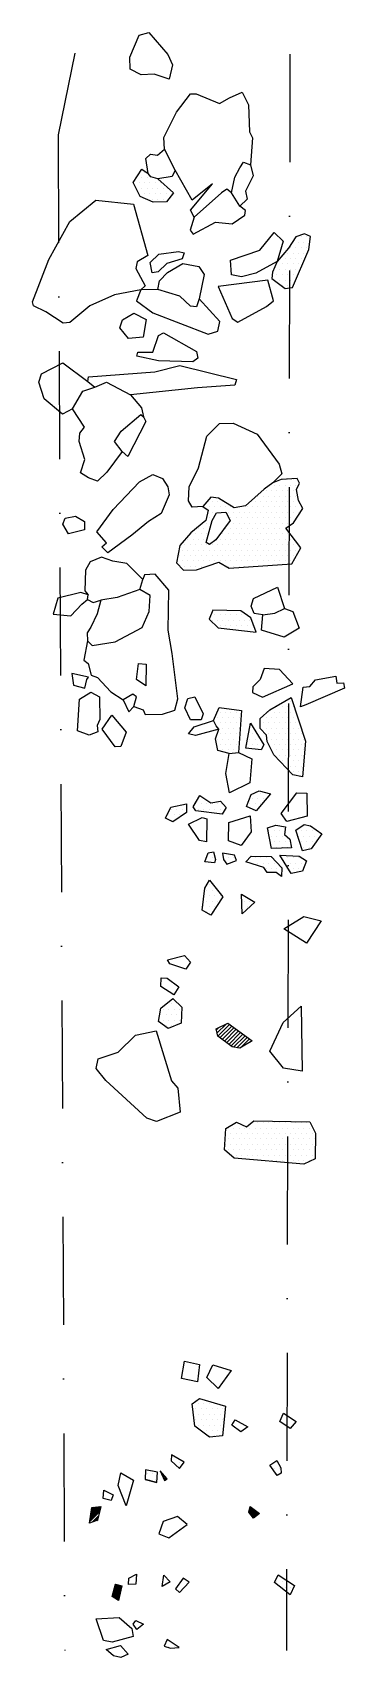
# Model space of a CAD drawing. Header units: metres. Extents: x 142 to 214, y -1771 to -1395.
import ezdxf

# ---------------------------------------------------------------- set-up
doc = ezdxf.new("R2010")
doc.units = ezdxf.units.M
doc.header["$LTSCALE"] = 25
doc.header["$MEASUREMENT"] = 0
doc.linetypes.add('STRICHPUNKTX2', pattern=[2, 1, -0.5, 0, -0.5])
doc.layers.get('0').update_dxf_attribs({"linetype": 'CONTINUOUS'})
for name, color, linetype in [('FEUER', 1, 'CONTINUOUS'), ('GRABUNGSGRENZE', 3, 'STRICHPUNKTX2'), ('KNOCHEN', 2, 'CONTINUOUS'), ('KNOCHENSCHRAFF', 2, 'CONTINUOUS'), ('STEINE', 4, 'CONTINUOUS'), ('STEINESCHRAFF', 4, 'CONTINUOUS')]:
    doc.layers.add(name, color=color, linetype=linetype)

# ---------------------------------------------------------------- blocks, each defined once
blk = doc.blocks.new('*X1')
at = {"color": 0}
for p, q in [((171.28, -1728.36), (171.35, -1728.29)), ((171.39, -1728.61), (171.51, -1728.48)), ((171.5, -1728.85), (171.68, -1728.67)), ((171.6, -1729.1), (171.84, -1728.86)), ((171.71, -1729.35), (172, -1729.05)), ((171.81, -1729.6), (172.17, -1729.24)), ((171.92, -1729.85), (172.33, -1729.43)), ((172.02, -1730.09), (172.49, -1729.62)), ((172.2, -1730.27), (172.66, -1729.81)), ((154.9, -1739.8), (157.13, -1737.56)), ((154.95, -1739.39), (157.24, -1737.1)), ((155, -1738.98), (157.34, -1736.64)), ((155.05, -1738.58), (157.26, -1736.37)), ((155.11, -1738.17), (156.87, -1736.41)), ((155.16, -1737.76), (156.48, -1736.45)), ((155.21, -1737.36), (156.09, -1736.48)), ((155.27, -1736.95), (155.7, -1736.52)), ((191.64, -1737.7), (192.54, -1736.8)), ((191.71, -1737.27), (192.34, -1736.65)), ((191.8, -1737.89), (192.74, -1736.95)), ((191.85, -1736.78), (192.13, -1736.5)), ((191.96, -1738.09), (192.94, -1737.1)), ((192.12, -1738.28), (193.15, -1737.25)), ((192.28, -1738.48), (193.35, -1737.41)), ((192.43, -1738.67), (193.55, -1737.56)), ((155.39, -1740.01), (156.92, -1738.48)), ((155.96, -1739.79), (156.81, -1738.94)), ((156.53, -1739.57), (156.71, -1739.4)), ((192.59, -1738.87), (193.75, -1737.71)), ((193, -1738.81), (193.96, -1737.86)), ((160.07, -1757.25), (162.17, -1755.15)), ((160.11, -1756.85), (162.24, -1754.73)), ((160.26, -1756.36), (161.96, -1754.65)), ((160.29, -1757.38), (162.08, -1755.6)), ((160.4, -1755.86), (161.69, -1754.57)), ((160.51, -1757.51), (161.98, -1756.05)), ((160.54, -1755.37), (161.42, -1754.49)), ((160.68, -1754.87), (161.14, -1754.41)), ((160.82, -1754.38), (160.87, -1754.33)), ((160.74, -1757.64), (161.88, -1756.5)), ((160.96, -1757.77), (161.78, -1756.95)), ((161.19, -1757.9), (161.68, -1757.4)), ((161.41, -1758.03), (161.59, -1757.86))]:
    blk.add_line(p, q, dxfattribs=at)
blk = doc.blocks.new('*X2')
at = {"color": 0}
for p, q in [((184.32, -1626.75), (186.4, -1624.68)), ((184.49, -1627.47), (187.16, -1624.8)), ((184.16, -1626.04), (184.71, -1625.48)), ((184.97, -1627.87), (187.68, -1625.17)), ((185.48, -1628.25), (188.19, -1625.54)), ((185.98, -1628.63), (188.71, -1625.9)), ((186.48, -1629.01), (189.22, -1626.27)), ((186.99, -1629.39), (189.74, -1626.64)), ((187.49, -1629.78), (190.26, -1627.01)), ((188.11, -1630.03), (190.77, -1627.38)), ((188.87, -1630.16), (191.29, -1627.74)), ((189.71, -1630.21), (191.8, -1628.11)), ((191.92, -1628.88), (192.32, -1628.48))]:
    blk.add_line(p, q, dxfattribs=at)
blk = doc.blocks.new('*X3')
at = {"color": 0}
for p, q in [((178.75, -1712.5), (178.75, -1712.5)), ((179.375, -1713.75), (179.375, -1713.75)), ((180, -1712.5), (180, -1712.5)), ((180, -1715), (180, -1715)), ((180.625, -1713.75), (180.625, -1713.75)), ((181.25, -1712.5), (181.25, -1712.5)), ((181.25, -1715), (181.25, -1715)), ((181.875, -1713.75), (181.875, -1713.75)), ((182.5, -1712.5), (182.5, -1712.5)), ((182.5, -1715), (182.5, -1715)), ((183.125, -1713.75), (183.125, -1713.75)), ((183.75, -1712.5), (183.75, -1712.5)), ((183.75, -1715), (183.75, -1715)), ((184.375, -1713.75), (184.375, -1713.75)), ((185, -1715), (185, -1715)), ((185.625, -1713.75), (185.625, -1713.75)), ((179.375, -1716.25), (179.375, -1716.25)), ((180, -1717.5), (180, -1717.5)), ((180.625, -1716.25), (180.625, -1716.25)), ((180.625, -1718.75), (180.625, -1718.75)), ((181.25, -1717.5), (181.25, -1717.5)), ((181.875, -1716.25), (181.875, -1716.25)), ((181.875, -1718.75), (181.875, -1718.75)), ((182.5, -1717.5), (182.5, -1717.5)), ((183.125, -1716.25), (183.125, -1716.25)), ((183.125, -1718.75), (183.125, -1718.75)), ((183.75, -1717.5), (183.75, -1717.5)), ((184.375, -1716.25), (184.375, -1716.25)), ((184.375, -1718.75), (184.375, -1718.75)), ((185, -1717.5), (185, -1717.5)), ((185.625, -1716.25), (185.625, -1716.25)), ((185.625, -1718.75), (185.625, -1718.75)), ((182.5, -1720), (182.5, -1720)), ((183.75, -1720), (183.75, -1720)), ((185, -1720), (185, -1720)), ((173.75, -1725), (173.75, -1725)), ((174.375, -1726.25), (174.375, -1726.25)), ((175.625, -1726.25), (175.625, -1726.25)), ((198.125, -1726.25), (198.125, -1726.25)), ((168.125, -1728.75), (168.125, -1728.75)), ((168.75, -1730), (168.75, -1730)), ((169.375, -1728.75), (169.375, -1728.75)), ((170, -1730), (170, -1730)), ((197.5, -1727.5), (197.5, -1727.5)), ((198.125, -1728.75), (198.125, -1728.75)), ((198.75, -1727.5), (198.75, -1727.5)), ((198.75, -1752.5), (198.75, -1752.5)), ((198.125, -1753.75), (198.125, -1753.75)), ((199.375, -1753.75), (199.375, -1753.75)), ((200, -1755), (200, -1755)), ((200.625, -1753.75), (200.625, -1753.75)), ((200.625, -1756.25), (200.625, -1756.25)), ((201.25, -1755), (201.25, -1755)), ((173.125, -1768.75), (173.125, -1768.75)), ((174.375, -1768.75), (174.375, -1768.75))]:
    blk.add_line(p, q, dxfattribs=at)
blk = doc.blocks.new('*X4')
at = {"color": 0}
for p, q in [((185, -1552.5), (185, -1552.5)), ((186.25, -1552.5), (186.25, -1552.5)), ((187.5, -1552.5), (187.5, -1552.5)), ((188.75, -1552.5), (188.75, -1552.5)), ((196.25, -1552.5), (196.25, -1552.5)), ((197.5, -1552.5), (197.5, -1552.5)), ((198.125, -1551.25), (198.125, -1551.25)), ((198.75, -1552.5), (198.75, -1552.5)), ((199.375, -1551.25), (199.375, -1551.25)), ((200, -1550), (200, -1550)), ((200, -1552.5), (200, -1552.5)), ((200.625, -1551.25), (200.625, -1551.25)), ((201.25, -1550), (201.25, -1550)), ((201.25, -1552.5), (201.25, -1552.5)), ((201.875, -1551.25), (201.875, -1551.25)), ((202.5, -1552.5), (202.5, -1552.5)), ((183.75, -1555), (183.75, -1555)), ((184.375, -1553.75), (184.375, -1553.75)), ((185, -1555), (185, -1555)), ((185.625, -1553.75), (185.625, -1553.75)), ((185.625, -1556.25), (185.625, -1556.25)), ((186.25, -1555), (186.25, -1555)), ((186.875, -1553.75), (186.875, -1553.75)), ((186.875, -1556.25), (186.875, -1556.25)), ((187.5, -1555), (187.5, -1555)), ((188.125, -1553.75), (188.125, -1553.75)), ((188.125, -1556.25), (188.125, -1556.25)), ((188.75, -1555), (188.75, -1555)), ((189.375, -1553.75), (189.375, -1553.75)), ((189.375, -1556.25), (189.375, -1556.25)), ((191.875, -1556.25), (191.875, -1556.25)), ((194.375, -1556.25), (194.375, -1556.25)), ((195, -1555), (195, -1555)), ((195.625, -1553.75), (195.625, -1553.75)), ((195.625, -1556.25), (195.625, -1556.25)), ((196.25, -1555), (196.25, -1555)), ((196.875, -1553.75), (196.875, -1553.75)), ((196.875, -1556.25), (196.875, -1556.25)), ((197.5, -1555), (197.5, -1555)), ((198.125, -1553.75), (198.125, -1553.75)), ((198.125, -1556.25), (198.125, -1556.25)), ((198.75, -1555), (198.75, -1555)), ((199.375, -1553.75), (199.375, -1553.75)), ((199.375, -1556.25), (199.375, -1556.25)), ((200, -1555), (200, -1555)), ((200.625, -1553.75), (200.625, -1553.75)), ((200.625, -1556.25), (200.625, -1556.25)), ((201.25, -1555), (201.25, -1555)), ((201.875, -1553.75), (201.875, -1553.75)), ((201.875, -1556.25), (201.875, -1556.25)), ((202.5, -1555), (202.5, -1555)), ((203.125, -1556.25), (203.125, -1556.25)), ((184.375, -1558.75), (184.375, -1558.75)), ((185, -1557.5), (185, -1557.5)), ((185, -1560), (185, -1560)), ((185.625, -1558.75), (185.625, -1558.75)), ((186.25, -1557.5), (186.25, -1557.5)), ((186.25, -1560), (186.25, -1560)), ((186.875, -1558.75), (186.875, -1558.75)), ((187.5, -1557.5), (187.5, -1557.5)), ((187.5, -1560), (187.5, -1560)), ((188.125, -1558.75), (188.125, -1558.75)), ((188.75, -1557.5), (188.75, -1557.5)), ((188.75, -1560), (188.75, -1560)), ((189.375, -1558.75), (189.375, -1558.75)), ((191.25, -1560), (191.25, -1560)), ((191.875, -1558.75), (191.875, -1558.75)), ((192.5, -1557.5), (192.5, -1557.5)), ((192.5, -1560), (192.5, -1560)), ((193.125, -1558.75), (193.125, -1558.75)), ((193.75, -1560), (193.75, -1560)), ((195, -1560), (195, -1560)), ((196.25, -1557.5), (196.25, -1557.5)), ((196.25, -1560), (196.25, -1560)), ((196.875, -1558.75), (196.875, -1558.75)), ((197.5, -1557.5), (197.5, -1557.5)), ((197.5, -1560), (197.5, -1560)), ((198.125, -1558.75), (198.125, -1558.75)), ((198.75, -1557.5), (198.75, -1557.5)), ((198.75, -1560), (198.75, -1560)), ((199.375, -1558.75), (199.375, -1558.75)), ((200, -1557.5), (200, -1557.5)), ((200, -1560), (200, -1560)), ((200.625, -1558.75), (200.625, -1558.75)), ((201.25, -1557.5), (201.25, -1557.5)), ((201.25, -1560), (201.25, -1560)), ((201.875, -1558.75), (201.875, -1558.75)), ((202.5, -1557.5), (202.5, -1557.5)), ((202.5, -1560), (202.5, -1560)), ((203.125, -1558.75), (203.125, -1558.75)), ((203.75, -1557.5), (203.75, -1557.5)), ((203.75, -1560), (203.75, -1560)), ((204.375, -1558.75), (204.375, -1558.75)), ((185.625, -1561.25), (185.625, -1561.25)), ((186.875, -1561.25), (186.875, -1561.25)), ((188.125, -1561.25), (188.125, -1561.25)), ((196.875, -1561.25), (196.875, -1561.25)), ((198.125, -1561.25), (198.125, -1561.25)), ((198.75, -1562.5), (198.75, -1562.5)), ((199.375, -1561.25), (199.375, -1561.25)), ((199.375, -1563.75), (199.375, -1563.75)), ((200, -1562.5), (200, -1562.5)), ((200.625, -1561.25), (200.625, -1561.25)), ((200.625, -1563.75), (200.625, -1563.75)), ((201.25, -1562.5), (201.25, -1562.5)), ((201.875, -1561.25), (201.875, -1561.25)), ((201.875, -1563.75), (201.875, -1563.75)), ((202.5, -1562.5), (202.5, -1562.5)), ((203.125, -1561.25), (203.125, -1561.25)), ((203.125, -1563.75), (203.125, -1563.75)), ((203.75, -1562.5), (203.75, -1562.5)), ((204.375, -1561.25), (204.375, -1561.25)), ((200, -1565), (200, -1565)), ((201.25, -1565), (201.25, -1565)), ((201.875, -1566.25), (201.875, -1566.25)), ((202.5, -1565), (202.5, -1565)), ((203.125, -1566.25), (203.125, -1566.25)), ((203.75, -1565), (203.75, -1565)), ((193.125, -1571.25), (193.125, -1571.25)), ((194.375, -1571.25), (194.375, -1571.25)), ((195.625, -1571.25), (195.625, -1571.25)), ((173.75, -1575), (173.75, -1575)), ((175, -1575), (175, -1575)), ((176.25, -1575), (176.25, -1575)), ((179.375, -1573.75), (179.375, -1573.75)), ((180, -1572.5), (180, -1572.5)), ((180, -1575), (180, -1575)), ((180.625, -1573.75), (180.625, -1573.75)), ((181.25, -1572.5), (181.25, -1572.5)), ((181.25, -1575), (181.25, -1575)), ((181.875, -1573.75), (181.875, -1573.75)), ((182.5, -1575), (182.5, -1575)), ((183.125, -1573.75), (183.125, -1573.75)), ((183.75, -1575), (183.75, -1575)), ((184.375, -1573.75), (184.375, -1573.75)), ((185, -1575), (185, -1575)), ((185.625, -1573.75), (185.625, -1573.75)), ((191.875, -1573.75), (191.875, -1573.75)), ((192.5, -1572.5), (192.5, -1572.5)), ((193.125, -1573.75), (193.125, -1573.75)), ((193.75, -1572.5), (193.75, -1572.5)), ((194.375, -1573.75), (194.375, -1573.75)), ((195, -1572.5), (195, -1572.5)), ((173.125, -1576.25), (173.125, -1576.25)), ((173.75, -1577.5), (173.75, -1577.5)), ((174.375, -1576.25), (174.375, -1576.25)), ((175.625, -1576.25), (175.625, -1576.25)), ((198.125, -1578.75), (198.125, -1578.75)), ((204.375, -1578.75), (204.375, -1578.75)), ((196.25, -1580), (196.25, -1580)), ((196.875, -1581.25), (196.875, -1581.25)), ((197.5, -1580), (197.5, -1580)), ((197.5, -1582.5), (197.5, -1582.5)), ((198.125, -1581.25), (198.125, -1581.25)), ((198.75, -1580), (198.75, -1580)), ((198.75, -1582.5), (198.75, -1582.5)), ((199.375, -1581.25), (199.375, -1581.25)), ((200, -1582.5), (200, -1582.5)), ((203.125, -1581.25), (203.125, -1581.25)), ((203.75, -1580), (203.75, -1580)), ((203.75, -1582.5), (203.75, -1582.5)), ((204.375, -1581.25), (204.375, -1581.25)), ((205, -1580), (205, -1580)), ((205, -1582.5), (205, -1582.5)), ((205.625, -1581.25), (205.625, -1581.25)), ((206.25, -1580), (206.25, -1580)), ((206.25, -1582.5), (206.25, -1582.5)), ((206.875, -1581.25), (206.875, -1581.25)), ((207.5, -1580), (207.5, -1580)), ((181.875, -1586.25), (181.875, -1586.25)), ((183.125, -1586.25), (183.125, -1586.25)), ((186.875, -1586.25), (186.875, -1586.25)), ((188.125, -1586.25), (188.125, -1586.25)), ((191.875, -1586.25), (191.875, -1586.25)), ((193.125, -1586.25), (193.125, -1586.25)), ((194.375, -1586.25), (194.375, -1586.25)), ((195.625, -1586.25), (195.625, -1586.25)), ((196.875, -1583.75), (196.875, -1583.75)), ((196.875, -1586.25), (196.875, -1586.25)), ((198.125, -1583.75), (198.125, -1583.75)), ((199.375, -1583.75), (199.375, -1583.75)), ((199.375, -1586.25), (199.375, -1586.25)), ((200.625, -1583.75), (200.625, -1583.75)), ((200.625, -1586.25), (200.625, -1586.25)), ((201.875, -1586.25), (201.875, -1586.25)), ((203.125, -1586.25), (203.125, -1586.25)), ((204.375, -1583.75), (204.375, -1583.75)), ((205.625, -1583.75), (205.625, -1583.75)), ((192.5, -1587.5), (192.5, -1587.5)), ((193.75, -1587.5), (193.75, -1587.5)), ((195, -1587.5), (195, -1587.5)), ((195.625, -1588.75), (195.625, -1588.75)), ((196.25, -1587.5), (196.25, -1587.5)), ((196.875, -1588.75), (196.875, -1588.75)), ((197.5, -1587.5), (197.5, -1587.5)), ((198.125, -1588.75), (198.125, -1588.75)), ((198.75, -1590), (198.75, -1590)), ((200, -1587.5), (200, -1587.5)), ((201.25, -1587.5), (201.25, -1587.5)), ((201.875, -1588.75), (201.875, -1588.75)), ((202.5, -1587.5), (202.5, -1587.5)), ((203.125, -1588.75), (203.125, -1588.75)), ((203.75, -1587.5), (203.75, -1587.5)), ((181.875, -1593.75), (181.875, -1593.75)), ((182.5, -1592.5), (182.5, -1592.5)), ((183.125, -1593.75), (183.125, -1593.75)), ((184.375, -1593.75), (184.375, -1593.75)), ((181.25, -1595), (181.25, -1595)), ((181.25, -1597.5), (181.25, -1597.5)), ((181.875, -1596.25), (181.875, -1596.25)), ((182.5, -1595), (182.5, -1595)), ((182.5, -1597.5), (182.5, -1597.5)), ((183.125, -1596.25), (183.125, -1596.25)), ((183.75, -1595), (183.75, -1595)), ((183.75, -1597.5), (183.75, -1597.5)), ((184.375, -1596.25), (184.375, -1596.25)), ((185, -1595), (185, -1595)), ((190, -1595), (190, -1595)), ((190.625, -1596.25), (190.625, -1596.25)), ((191.25, -1597.5), (191.25, -1597.5)), ((191.875, -1596.25), (191.875, -1596.25)), ((181.875, -1598.75), (181.875, -1598.75)), ((183.125, -1598.75), (183.125, -1598.75)), ((173.75, -1620), (173.75, -1620)), ((175, -1620), (175, -1620)), ((171.25, -1622.5), (171.25, -1622.5)), ((171.875, -1621.25), (171.875, -1621.25)), ((171.875, -1623.75), (171.875, -1623.75)), ((172.5, -1622.5), (172.5, -1622.5)), ((173.125, -1621.25), (173.125, -1621.25)), ((173.125, -1623.75), (173.125, -1623.75)), ((173.75, -1622.5), (173.75, -1622.5)), ((174.375, -1621.25), (174.375, -1621.25)), ((174.375, -1623.75), (174.375, -1623.75)), ((175, -1622.5), (175, -1622.5)), ((175.625, -1621.25), (175.625, -1621.25)), ((175.625, -1623.75), (175.625, -1623.75)), ((172.5, -1625), (172.5, -1625)), ((173.75, -1625), (173.75, -1625)), ((186.875, -1648.75), (186.875, -1648.75)), ((187.5, -1650), (187.5, -1650)), ((188.125, -1648.75), (188.125, -1648.75)), ((188.75, -1647.5), (188.75, -1647.5)), ((188.75, -1650), (188.75, -1650)), ((189.375, -1648.75), (189.375, -1648.75)), ((190, -1650), (190, -1650)), ((190.625, -1648.75), (190.625, -1648.75)), ((191.25, -1650), (191.25, -1650)), ((191.875, -1648.75), (191.875, -1648.75)), ((192.5, -1647.5), (192.5, -1647.5)), ((192.5, -1650), (192.5, -1650)), ((193.125, -1648.75), (193.125, -1648.75)), ((193.75, -1647.5), (193.75, -1647.5)), ((193.75, -1650), (193.75, -1650)), ((194.375, -1648.75), (194.375, -1648.75)), ((195, -1647.5), (195, -1647.5)), ((195, -1650), (195, -1650)), ((195.625, -1648.75), (195.625, -1648.75)), ((196.25, -1647.5), (196.25, -1647.5)), ((196.25, -1650), (196.25, -1650)), ((196.875, -1648.75), (196.875, -1648.75)), ((197.5, -1647.5), (197.5, -1647.5)), ((197.5, -1650), (197.5, -1650)), ((198.125, -1648.75), (198.125, -1648.75)), ((198.75, -1647.5), (198.75, -1647.5)), ((198.75, -1650), (198.75, -1650)), ((199.375, -1648.75), (199.375, -1648.75)), ((200, -1647.5), (200, -1647.5)), ((200, -1650), (200, -1650)), ((200.625, -1648.75), (200.625, -1648.75)), ((201.25, -1647.5), (201.25, -1647.5)), ((201.25, -1650), (201.25, -1650)), ((201.875, -1648.75), (201.875, -1648.75)), ((202.5, -1647.5), (202.5, -1647.5)), ((202.5, -1650), (202.5, -1650)), ((203.125, -1648.75), (203.125, -1648.75)), ((203.75, -1647.5), (203.75, -1647.5)), ((203.75, -1650), (203.75, -1650)), ((204.375, -1648.75), (204.375, -1648.75)), ((205, -1647.5), (205, -1647.5)), ((205, -1650), (205, -1650)), ((205.625, -1648.75), (205.625, -1648.75)), ((206.25, -1650), (206.25, -1650)), ((186.25, -1652.5), (186.25, -1652.5)), ((186.875, -1651.25), (186.875, -1651.25)), ((186.875, -1653.75), (186.875, -1653.75)), ((187.5, -1652.5), (187.5, -1652.5)), ((188.125, -1651.25), (188.125, -1651.25)), ((188.125, -1653.75), (188.125, -1653.75)), ((188.75, -1652.5), (188.75, -1652.5)), ((189.375, -1651.25), (189.375, -1651.25)), ((189.375, -1653.75), (189.375, -1653.75)), ((190, -1652.5), (190, -1652.5)), ((190.625, -1651.25), (190.625, -1651.25)), ((190.625, -1653.75), (190.625, -1653.75)), ((191.25, -1652.5), (191.25, -1652.5)), ((191.875, -1651.25), (191.875, -1651.25)), ((191.875, -1653.75), (191.875, -1653.75)), ((192.5, -1652.5), (192.5, -1652.5)), ((193.125, -1651.25), (193.125, -1651.25)), ((193.125, -1653.75), (193.125, -1653.75)), ((193.75, -1652.5), (193.75, -1652.5)), ((194.375, -1651.25), (194.375, -1651.25)), ((194.375, -1653.75), (194.375, -1653.75)), ((195, -1652.5), (195, -1652.5)), ((195.625, -1651.25), (195.625, -1651.25)), ((195.625, -1653.75), (195.625, -1653.75)), ((196.25, -1652.5), (196.25, -1652.5)), ((196.875, -1651.25), (196.875, -1651.25)), ((196.875, -1653.75), (196.875, -1653.75)), ((197.5, -1652.5), (197.5, -1652.5)), ((198.125, -1651.25), (198.125, -1651.25)), ((198.125, -1653.75), (198.125, -1653.75)), ((198.75, -1652.5), (198.75, -1652.5)), ((199.375, -1651.25), (199.375, -1651.25)), ((199.375, -1653.75), (199.375, -1653.75)), ((200, -1652.5), (200, -1652.5)), ((200.625, -1651.25), (200.625, -1651.25)), ((200.625, -1653.75), (200.625, -1653.75)), ((201.25, -1652.5), (201.25, -1652.5)), ((201.875, -1651.25), (201.875, -1651.25)), ((201.875, -1653.75), (201.875, -1653.75)), ((202.5, -1652.5), (202.5, -1652.5)), ((203.125, -1651.25), (203.125, -1651.25)), ((203.125, -1653.75), (203.125, -1653.75)), ((203.75, -1652.5), (203.75, -1652.5)), ((204.375, -1651.25), (204.375, -1651.25)), ((204.375, -1653.75), (204.375, -1653.75)), ((205, -1652.5), (205, -1652.5)), ((205.625, -1651.25), (205.625, -1651.25)), ((205.625, -1653.75), (205.625, -1653.75)), ((206.25, -1652.5), (206.25, -1652.5)), ((206.875, -1651.25), (206.875, -1651.25)), ((206.875, -1653.75), (206.875, -1653.75)), ((187.5, -1655), (187.5, -1655)), ((188.75, -1655), (188.75, -1655)), ((190, -1655), (190, -1655)), ((191.25, -1655), (191.25, -1655)), ((192.5, -1655), (192.5, -1655)), ((193.75, -1655), (193.75, -1655)), ((194.375, -1656.25), (194.375, -1656.25)), ((195, -1655), (195, -1655)), ((195.625, -1656.25), (195.625, -1656.25)), ((196.25, -1655), (196.25, -1655)), ((196.875, -1656.25), (196.875, -1656.25)), ((197.5, -1655), (197.5, -1655)), ((198.125, -1656.25), (198.125, -1656.25)), ((198.75, -1655), (198.75, -1655)), ((199.375, -1656.25), (199.375, -1656.25)), ((200, -1655), (200, -1655)), ((200.625, -1656.25), (200.625, -1656.25)), ((201.25, -1655), (201.25, -1655)), ((201.875, -1656.25), (201.875, -1656.25)), ((202.5, -1655), (202.5, -1655)), ((203.125, -1656.25), (203.125, -1656.25)), ((203.75, -1655), (203.75, -1655)), ((204.375, -1656.25), (204.375, -1656.25)), ((205, -1655), (205, -1655)), ((205.625, -1656.25), (205.625, -1656.25)), ((206.25, -1655), (206.25, -1655))]:
    blk.add_line(p, q, dxfattribs=at)
blk = doc.blocks.new('*X5')
at = {"color": 0}
for p, q in [((166.875, -1428.75), (166.875, -1428.75)), ((167.5, -1427.5), (167.5, -1427.5)), ((168.125, -1428.75), (168.125, -1428.75)), ((169.375, -1428.75), (169.375, -1428.75)), ((165, -1430), (165, -1430)), ((165.625, -1431.25), (165.625, -1431.25)), ((166.25, -1430), (166.25, -1430)), ((166.25, -1432.5), (166.25, -1432.5)), ((166.875, -1431.25), (166.875, -1431.25)), ((167.5, -1430), (167.5, -1430)), ((167.5, -1432.5), (167.5, -1432.5)), ((168.125, -1431.25), (168.125, -1431.25)), ((168.75, -1430), (168.75, -1430)), ((168.75, -1432.5), (168.75, -1432.5)), ((169.375, -1431.25), (169.375, -1431.25)), ((170, -1430), (170, -1430)), ((170, -1432.5), (170, -1432.5)), ((170.625, -1431.25), (170.625, -1431.25)), ((171.25, -1430), (171.25, -1430)), ((171.25, -1432.5), (171.25, -1432.5)), ((171.875, -1431.25), (171.875, -1431.25)), ((172.5, -1432.5), (172.5, -1432.5)), ((173.75, -1432.5), (173.75, -1432.5)), ((168.125, -1433.75), (168.125, -1433.75)), ((169.375, -1433.75), (169.375, -1433.75)), ((170.625, -1433.75), (170.625, -1433.75)), ((171.875, -1433.75), (171.875, -1433.75)), ((201.875, -1443.75), (201.875, -1443.75)), ((202.5, -1442.5), (202.5, -1442.5)), ((203.125, -1443.75), (203.125, -1443.75)), ((203.75, -1442.5), (203.75, -1442.5)), ((204.375, -1443.75), (204.375, -1443.75)), ((205, -1442.5), (205, -1442.5)), ((205.625, -1443.75), (205.625, -1443.75)), ((200, -1447.5), (200, -1447.5)), ((200.625, -1446.25), (200.625, -1446.25)), ((201.25, -1445), (201.25, -1445)), ((201.25, -1447.5), (201.25, -1447.5)), ((201.875, -1446.25), (201.875, -1446.25)), ((202.5, -1445), (202.5, -1445)), ((202.5, -1447.5), (202.5, -1447.5)), ((203.125, -1446.25), (203.125, -1446.25)), ((203.75, -1445), (203.75, -1445)), ((203.75, -1447.5), (203.75, -1447.5)), ((204.375, -1446.25), (204.375, -1446.25)), ((205, -1445), (205, -1445)), ((197.5, -1450), (197.5, -1450)), ((198.125, -1448.75), (198.125, -1448.75)), ((198.125, -1451.25), (198.125, -1451.25)), ((198.75, -1450), (198.75, -1450)), ((199.375, -1448.75), (199.375, -1448.75)), ((199.375, -1451.25), (199.375, -1451.25)), ((200, -1450), (200, -1450)), ((200.625, -1448.75), (200.625, -1448.75)), ((200.625, -1451.25), (200.625, -1451.25)), ((201.25, -1450), (201.25, -1450)), ((201.875, -1448.75), (201.875, -1448.75)), ((201.875, -1451.25), (201.875, -1451.25)), ((202.5, -1450), (202.5, -1450)), ((203.125, -1448.75), (203.125, -1448.75)), ((197.5, -1452.5), (197.5, -1452.5)), ((198.75, -1452.5), (198.75, -1452.5)), ((199.375, -1453.75), (199.375, -1453.75)), ((200, -1452.5), (200, -1452.5)), ((200.625, -1453.75), (200.625, -1453.75)), ((201.25, -1452.5), (201.25, -1452.5)), ((201.875, -1453.75), (201.875, -1453.75)), ((197.5, -1500), (197.5, -1500)), ((198.75, -1500), (198.75, -1500)), ((199.375, -1498.75), (199.375, -1498.75)), ((200, -1500), (200, -1500)), ((200.625, -1498.75), (200.625, -1498.75)), ((201.25, -1500), (201.25, -1500)), ((201.875, -1498.75), (201.875, -1498.75)), ((202.5, -1500), (202.5, -1500)), ((183.125, -1503.75), (183.125, -1503.75)), ((184.375, -1503.75), (184.375, -1503.75)), ((185.625, -1503.75), (185.625, -1503.75)), ((193.125, -1503.75), (193.125, -1503.75)), ((193.75, -1502.5), (193.75, -1502.5)), ((194.375, -1503.75), (194.375, -1503.75)), ((195, -1502.5), (195, -1502.5)), ((195.625, -1501.25), (195.625, -1501.25)), ((195.625, -1503.75), (195.625, -1503.75)), ((196.25, -1502.5), (196.25, -1502.5)), ((196.875, -1501.25), (196.875, -1501.25)), ((196.875, -1503.75), (196.875, -1503.75)), ((197.5, -1502.5), (197.5, -1502.5)), ((198.125, -1501.25), (198.125, -1501.25)), ((198.125, -1503.75), (198.125, -1503.75)), ((198.75, -1502.5), (198.75, -1502.5)), ((199.375, -1501.25), (199.375, -1501.25)), ((199.375, -1503.75), (199.375, -1503.75)), ((200, -1502.5), (200, -1502.5)), ((200.625, -1501.25), (200.625, -1501.25)), ((200.625, -1503.75), (200.625, -1503.75)), ((201.25, -1502.5), (201.25, -1502.5)), ((201.875, -1501.25), (201.875, -1501.25)), ((201.875, -1503.75), (201.875, -1503.75)), ((202.5, -1502.5), (202.5, -1502.5)), ((203.125, -1503.75), (203.125, -1503.75)), ((181.25, -1505), (181.25, -1505)), ((182.5, -1505), (182.5, -1505)), ((182.5, -1507.5), (182.5, -1507.5)), ((183.125, -1506.25), (183.125, -1506.25)), ((183.75, -1505), (183.75, -1505)), ((184.375, -1506.25), (184.375, -1506.25)), ((185, -1505), (185, -1505)), ((185.625, -1506.25), (185.625, -1506.25)), ((186.25, -1505), (186.25, -1505)), ((186.875, -1506.25), (186.875, -1506.25)), ((187.5, -1505), (187.5, -1505)), ((187.5, -1507.5), (187.5, -1507.5)), ((188.125, -1506.25), (188.125, -1506.25)), ((188.75, -1507.5), (188.75, -1507.5)), ((189.375, -1506.25), (189.375, -1506.25)), ((190, -1505), (190, -1505)), ((190, -1507.5), (190, -1507.5)), ((190.625, -1506.25), (190.625, -1506.25)), ((191.25, -1505), (191.25, -1505)), ((191.25, -1507.5), (191.25, -1507.5)), ((191.875, -1506.25), (191.875, -1506.25)), ((192.5, -1505), (192.5, -1505)), ((192.5, -1507.5), (192.5, -1507.5)), ((193.125, -1506.25), (193.125, -1506.25)), ((193.75, -1505), (193.75, -1505)), ((193.75, -1507.5), (193.75, -1507.5)), ((194.375, -1506.25), (194.375, -1506.25)), ((195, -1505), (195, -1505)), ((195, -1507.5), (195, -1507.5)), ((195.625, -1506.25), (195.625, -1506.25)), ((196.25, -1505), (196.25, -1505)), ((196.25, -1507.5), (196.25, -1507.5)), ((196.875, -1506.25), (196.875, -1506.25)), ((197.5, -1505), (197.5, -1505)), ((197.5, -1507.5), (197.5, -1507.5)), ((198.125, -1506.25), (198.125, -1506.25)), ((198.75, -1505), (198.75, -1505)), ((198.75, -1507.5), (198.75, -1507.5)), ((199.375, -1506.25), (199.375, -1506.25)), ((200, -1505), (200, -1505)), ((200, -1507.5), (200, -1507.5)), ((200.625, -1506.25), (200.625, -1506.25)), ((201.25, -1505), (201.25, -1505)), ((201.25, -1507.5), (201.25, -1507.5)), ((201.875, -1506.25), (201.875, -1506.25)), ((202.5, -1505), (202.5, -1505)), ((202.5, -1507.5), (202.5, -1507.5)), ((203.125, -1506.25), (203.125, -1506.25)), ((203.75, -1505), (203.75, -1505)), ((178.125, -1511.25), (178.125, -1511.25)), ((179.375, -1511.25), (179.375, -1511.25)), ((180, -1510), (180, -1510)), ((180.625, -1511.25), (180.625, -1511.25)), ((181.25, -1510), (181.25, -1510)), ((181.875, -1508.75), (181.875, -1508.75)), ((181.875, -1511.25), (181.875, -1511.25)), ((182.5, -1510), (182.5, -1510)), ((185.625, -1511.25), (185.625, -1511.25)), ((186.25, -1510), (186.25, -1510)), ((186.875, -1508.75), (186.875, -1508.75)), ((186.875, -1511.25), (186.875, -1511.25)), ((187.5, -1510), (187.5, -1510)), ((188.125, -1508.75), (188.125, -1508.75)), ((188.125, -1511.25), (188.125, -1511.25)), ((188.75, -1510), (188.75, -1510)), ((189.375, -1508.75), (189.375, -1508.75)), ((189.375, -1511.25), (189.375, -1511.25)), ((190, -1510), (190, -1510)), ((190.625, -1508.75), (190.625, -1508.75)), ((190.625, -1511.25), (190.625, -1511.25)), ((191.25, -1510), (191.25, -1510)), ((191.875, -1508.75), (191.875, -1508.75)), ((191.875, -1511.25), (191.875, -1511.25)), ((192.5, -1510), (192.5, -1510)), ((193.125, -1508.75), (193.125, -1508.75)), ((193.125, -1511.25), (193.125, -1511.25)), ((193.75, -1510), (193.75, -1510)), ((194.375, -1508.75), (194.375, -1508.75)), ((194.375, -1511.25), (194.375, -1511.25)), ((195, -1510), (195, -1510)), ((195.625, -1508.75), (195.625, -1508.75)), ((195.625, -1511.25), (195.625, -1511.25)), ((196.25, -1510), (196.25, -1510)), ((196.875, -1508.75), (196.875, -1508.75)), ((196.875, -1511.25), (196.875, -1511.25)), ((197.5, -1510), (197.5, -1510)), ((198.125, -1508.75), (198.125, -1508.75)), ((198.125, -1511.25), (198.125, -1511.25)), ((198.75, -1510), (198.75, -1510)), ((199.375, -1508.75), (199.375, -1508.75)), ((199.375, -1511.25), (199.375, -1511.25)), ((200, -1510), (200, -1510)), ((200.625, -1508.75), (200.625, -1508.75)), ((200.625, -1511.25), (200.625, -1511.25)), ((176.25, -1515), (176.25, -1515)), ((176.875, -1513.75), (176.875, -1513.75)), ((177.5, -1512.5), (177.5, -1512.5)), ((177.5, -1515), (177.5, -1515)), ((178.125, -1513.75), (178.125, -1513.75)), ((178.75, -1512.5), (178.75, -1512.5)), ((178.75, -1515), (178.75, -1515)), ((179.375, -1513.75), (179.375, -1513.75)), ((180, -1512.5), (180, -1512.5)), ((180, -1515), (180, -1515)), ((180.625, -1513.75), (180.625, -1513.75)), ((181.25, -1512.5), (181.25, -1512.5)), ((181.25, -1515), (181.25, -1515)), ((181.875, -1513.75), (181.875, -1513.75)), ((182.5, -1515), (182.5, -1515)), ((183.125, -1513.75), (183.125, -1513.75)), ((183.75, -1515), (183.75, -1515)), ((184.375, -1513.75), (184.375, -1513.75)), ((185, -1512.5), (185, -1512.5)), ((185, -1515), (185, -1515)), ((185.625, -1513.75), (185.625, -1513.75)), ((186.25, -1512.5), (186.25, -1512.5)), ((186.25, -1515), (186.25, -1515)), ((186.875, -1513.75), (186.875, -1513.75)), ((187.5, -1512.5), (187.5, -1512.5)), ((187.5, -1515), (187.5, -1515)), ((188.125, -1513.75), (188.125, -1513.75)), ((188.75, -1512.5), (188.75, -1512.5)), ((188.75, -1515), (188.75, -1515)), ((189.375, -1513.75), (189.375, -1513.75)), ((190, -1512.5), (190, -1512.5)), ((190, -1515), (190, -1515)), ((190.625, -1513.75), (190.625, -1513.75)), ((191.25, -1512.5), (191.25, -1512.5)), ((191.25, -1515), (191.25, -1515)), ((191.875, -1513.75), (191.875, -1513.75)), ((192.5, -1512.5), (192.5, -1512.5)), ((192.5, -1515), (192.5, -1515)), ((193.125, -1513.75), (193.125, -1513.75)), ((193.75, -1512.5), (193.75, -1512.5)), ((193.75, -1515), (193.75, -1515)), ((194.375, -1513.75), (194.375, -1513.75)), ((195, -1512.5), (195, -1512.5)), ((195, -1515), (195, -1515)), ((195.625, -1513.75), (195.625, -1513.75)), ((196.25, -1512.5), (196.25, -1512.5)), ((196.25, -1515), (196.25, -1515)), ((196.875, -1513.75), (196.875, -1513.75)), ((197.5, -1512.5), (197.5, -1512.5)), ((197.5, -1515), (197.5, -1515)), ((198.125, -1513.75), (198.125, -1513.75)), ((198.75, -1512.5), (198.75, -1512.5)), ((198.75, -1515), (198.75, -1515)), ((199.375, -1513.75), (199.375, -1513.75)), ((200, -1512.5), (200, -1512.5)), ((200, -1515), (200, -1515)), ((200.625, -1513.75), (200.625, -1513.75)), ((201.25, -1512.5), (201.25, -1512.5)), ((201.25, -1515), (201.25, -1515)), ((201.875, -1513.75), (201.875, -1513.75)), ((202.5, -1515), (202.5, -1515)), ((203.125, -1513.75), (203.125, -1513.75)), ((175.625, -1516.25), (175.625, -1516.25)), ((176.25, -1517.5), (176.25, -1517.5)), ((176.875, -1516.25), (176.875, -1516.25)), ((176.875, -1518.75), (176.875, -1518.75)), ((177.5, -1517.5), (177.5, -1517.5)), ((178.125, -1516.25), (178.125, -1516.25)), ((178.125, -1518.75), (178.125, -1518.75)), ((178.75, -1517.5), (178.75, -1517.5)), ((179.375, -1516.25), (179.375, -1516.25)), ((179.375, -1518.75), (179.375, -1518.75)), ((180, -1517.5), (180, -1517.5)), ((180.625, -1516.25), (180.625, -1516.25)), ((180.625, -1518.75), (180.625, -1518.75)), ((181.25, -1517.5), (181.25, -1517.5)), ((181.875, -1516.25), (181.875, -1516.25)), ((181.875, -1518.75), (181.875, -1518.75)), ((182.5, -1517.5), (182.5, -1517.5)), ((183.125, -1516.25), (183.125, -1516.25)), ((183.75, -1517.5), (183.75, -1517.5)), ((184.375, -1516.25), (184.375, -1516.25)), ((185, -1517.5), (185, -1517.5)), ((185.625, -1516.25), (185.625, -1516.25)), ((186.25, -1517.5), (186.25, -1517.5)), ((186.875, -1516.25), (186.875, -1516.25)), ((186.875, -1518.75), (186.875, -1518.75)), ((187.5, -1517.5), (187.5, -1517.5)), ((188.125, -1516.25), (188.125, -1516.25)), ((188.125, -1518.75), (188.125, -1518.75)), ((188.75, -1517.5), (188.75, -1517.5)), ((189.375, -1516.25), (189.375, -1516.25)), ((189.375, -1518.75), (189.375, -1518.75)), ((190, -1517.5), (190, -1517.5)), ((190.625, -1516.25), (190.625, -1516.25)), ((190.625, -1518.75), (190.625, -1518.75)), ((191.25, -1517.5), (191.25, -1517.5)), ((191.875, -1516.25), (191.875, -1516.25)), ((191.875, -1518.75), (191.875, -1518.75)), ((192.5, -1517.5), (192.5, -1517.5)), ((193.125, -1516.25), (193.125, -1516.25)), ((193.75, -1517.5), (193.75, -1517.5)), ((194.375, -1516.25), (194.375, -1516.25)), ((195, -1517.5), (195, -1517.5)), ((195.625, -1516.25), (195.625, -1516.25)), ((196.25, -1517.5), (196.25, -1517.5)), ((196.875, -1516.25), (196.875, -1516.25)), ((197.5, -1517.5), (197.5, -1517.5)), ((198.125, -1516.25), (198.125, -1516.25)), ((198.75, -1517.5), (198.75, -1517.5)), ((199.375, -1516.25), (199.375, -1516.25)), ((200, -1517.5), (200, -1517.5)), ((200.625, -1516.25), (200.625, -1516.25)), ((201.25, -1517.5), (201.25, -1517.5)), ((201.875, -1516.25), (201.875, -1516.25)), ((183.75, -1530), (183.75, -1530)), ((185, -1530), (185, -1530)), ((186.25, -1530), (186.25, -1530)), ((187.5, -1530), (187.5, -1530)), ((188.75, -1530), (188.75, -1530)), ((190, -1530), (190, -1530)), ((183.125, -1531.25), (183.125, -1531.25)), ((184.375, -1531.25), (184.375, -1531.25)), ((185, -1532.5), (185, -1532.5)), ((185.625, -1531.25), (185.625, -1531.25)), ((186.25, -1532.5), (186.25, -1532.5)), ((186.875, -1531.25), (186.875, -1531.25)), ((187.5, -1532.5), (187.5, -1532.5)), ((188.125, -1531.25), (188.125, -1531.25)), ((188.75, -1532.5), (188.75, -1532.5)), ((189.375, -1531.25), (189.375, -1531.25)), ((190, -1532.5), (190, -1532.5)), ((190.625, -1531.25), (190.625, -1531.25)), ((191.25, -1532.5), (191.25, -1532.5)), ((191.875, -1531.25), (191.875, -1531.25)), ((191.875, -1533.75), (191.875, -1533.75)), ((192.5, -1532.5), (192.5, -1532.5)), ((193.125, -1533.75), (193.125, -1533.75))]:
    blk.add_line(p, q, dxfattribs=at)

msp = doc.modelspace()

# ---------------------------------------------------------------- linework, layer by layer
at = {"layer": 'GRABUNGSGRENZE'}
for points in [[(151.4, -1399.95), (147.54, -1418.84), (149.09, -1769.66)], [(201.15, -1400.19), (200.32, -1769.65)]]:
    msp.add_lwpolyline(points, dxfattribs=at)
at = {"layer": 'KNOCHEN'}
for points in [[(172.12, -1730.32), (172.78, -1729.96), (171.16, -1728.07), (172.12, -1730.32)], [(155.32, -1736.55), (157.41, -1736.36), (156.68, -1739.52), (154.84, -1740.22), (155.32, -1736.55)], [(192.72, -1739.03), (191.61, -1737.65), (191.97, -1736.38), (194.1, -1737.97), (192.72, -1739.03)], [(161.53, -1758.1), (160.01, -1757.22), (160.84, -1754.32), (162.26, -1754.74), (161.53, -1758.1)]]:
    msp.add_lwpolyline(points, dxfattribs=at)
at = {"layer": 'STEINE'}
for points in [[(173.24, -1405.97), (169.78, -1404.83), (166.72, -1405.02), (164.18, -1403.68), (164.09, -1400.93), (166.3, -1395.79), (168.5, -1395.19), (172.91, -1400.26), (174.02, -1402.66), (173.24, -1405.97)], [(179, -1437.91), (178.14, -1436.32), (183.21, -1430.18), (178.56, -1433.98), (178.56, -1433.98), (174.61, -1427.08), (172.14, -1422.22), (171.95, -1419.52), (174.93, -1413.62), (178.12, -1409.36), (179.49, -1409.36), (184.88, -1411.63), (187.13, -1410.32), (190.1, -1409.01), (191.56, -1411.92), (191.78, -1418.19), (192.49, -1419.57), (192, -1425.79)], [(174.61, -1427.08), (173.89, -1428.5), (170.58, -1429.05), (169, -1428.63), (168.34, -1427.81), (167.85, -1424.34), (168.87, -1423.33), (170.55, -1423.59), (172.14, -1422.22)], [(187.64, -1432.29), (188.37, -1428.67), (189.55, -1426.49), (190.43, -1425.17), (192, -1425.79), (192.6, -1428.39), (190.85, -1431.95), (191.25, -1433.79), (189.56, -1435.36)], [(170.58, -1429.05), (174.23, -1432.28), (172.59, -1434.41), (169.53, -1434.44), (166.53, -1433.16), (164.86, -1429.94), (166.87, -1426.84), (168.34, -1427.81)], [(179, -1437.91), (178.06, -1440.96), (178.77, -1441.83), (183.94, -1439.05), (187.81, -1439.48), (190.72, -1437.45), (190.83, -1436.38), (189.56, -1435.36), (187.64, -1432.29), (186.57, -1431.47), (185.29, -1432.28), (179, -1437.91)], [(166.68, -1454.72), (160.61, -1455.91), (154.89, -1458.48), (150.28, -1462.34), (148.75, -1462.48), (144.74, -1459.86), (141.89, -1458.42), (141.64, -1457.55), (145.41, -1447.73), (150.29, -1438.94), (156.28, -1433.97), (164.99, -1434.93), (168.25, -1446.83), (165.84, -1448.29), (165.48, -1449.82), (167.65, -1453.86), (166.68, -1454.72)], [(198.21, -1448.19), (193.26, -1450.87), (189.94, -1451.77), (187.6, -1451.25), (187.36, -1447.89), (194.2, -1445.58), (197.48, -1441.51), (199.56, -1443.46), (198.21, -1448.19)], [(198.21, -1448.19), (197.08, -1450.64), (196.92, -1452.16), (200.02, -1454.47), (201.75, -1454.23), (205.47, -1445.43), (205.89, -1442.42), (204.52, -1441.75), (202.47, -1442.51), (200.83, -1445.1), (198.21, -1448.19)], [(170.68, -1450.61), (169.3, -1450.81), (168.85, -1448.46), (170.85, -1446.53), (175.34, -1445.84), (176.71, -1446.2), (176.2, -1447.58), (172.67, -1448.63), (170.68, -1450.61)], [(180.13, -1456.82), (179.56, -1458.66), (178.18, -1458.5), (175.7, -1456.19), (170.61, -1454.64), (170.97, -1452.7), (172.82, -1450.77), (176.4, -1448.65), (180.11, -1449.33), (181.28, -1451.17), (180.13, -1456.82)], [(166.68, -1454.72), (165.65, -1457.26), (169.41, -1460.08), (182.23, -1465.04), (184.47, -1464.29), (184.94, -1462.05), (180.13, -1456.82)], [(170.61, -1454.64), (166.68, -1454.72)], [(184.53, -1453.99), (187.8, -1461.4), (189.12, -1462.27), (195.72, -1458.63), (197.3, -1457.26), (196.05, -1452.52), (184.53, -1453.99)], [(167.19, -1465.73), (163.82, -1466.02), (161.79, -1463.51), (162.42, -1461.68), (165.02, -1460.17), (167.87, -1461.61), (167.19, -1465.73)], [(165.74, -1470.11), (165.95, -1469.14), (169.46, -1469.16), (170.76, -1465.29), (171.88, -1464.68), (179.51, -1469), (179.86, -1470.53), (178.68, -1471.45), (170.73, -1471.2), (165.74, -1470.11)], [(150.9, -1482.32), (148.55, -1483.53), (144.33, -1480), (143.13, -1476.12), (143.7, -1474.18), (148.65, -1471.61), (154.44, -1475.97), (156.07, -1477.3)], [(154.44, -1475.97), (154.6, -1474.85), (169.9, -1473.7), (175.67, -1472.25), (188.8, -1475.52), (188.39, -1476.85), (179.77, -1477.47), (164.32, -1479.02)], [(162.32, -1492.16), (158.83, -1496.94), (156.68, -1499.02), (154.59, -1498.29), (152.71, -1497.11), (153.69, -1494.01), (152.44, -1489.87), (152.6, -1487.94), (153.68, -1486.51), (150.9, -1482.32), (153.26, -1478.2), (156.07, -1477.3), (158.73, -1476.09), (164.32, -1479.02), (166.85, -1482.04), (167.3, -1484.13)], [(163.64, -1493.34), (162.32, -1492.16), (160.55, -1489.86), (162.09, -1487.47), (166.69, -1483.62), (167.3, -1484.13), (167.86, -1485.26), (163.64, -1493.34)], [(181.01, -1504.9), (178.57, -1505.04), (177.71, -1503.61), (177.83, -1500.34), (179.99, -1495.97), (181.96, -1488.64), (184.83, -1485.65), (187.99, -1485.61), (193.53, -1488.14), (198.65, -1495.09), (199.25, -1497.34), (197.15, -1499.42), (195.21, -1500.89), (190.85, -1504.74), (188.25, -1505.19), (184.59, -1502.98), (182.86, -1502.76), (181.01, -1504.9)], [(158.75, -1513.3), (156.52, -1510.74), (160.26, -1505.61), (166.36, -1499.22), (169.43, -1497.5), (171.67, -1498.38), (172.93, -1500.32), (173.23, -1502.21), (171.37, -1506.53), (168.41, -1508.4), (164.62, -1511.55), (159.04, -1515.6), (157.62, -1514.26), (158.75, -1513.3), (158.75, -1513.3)], [(181.01, -1504.9), (182.23, -1505.77), (181.71, -1508.16), (178.23, -1511), (175.72, -1513.94), (174.94, -1517.92), (176.51, -1519.66), (179.52, -1519.57), (184.72, -1517.81), (187.06, -1519.15), (201.6, -1518.15), (203.65, -1514.44), (200.21, -1509.93), (201.95, -1508.67), (204.1, -1505.37), (203.14, -1503.53), (202.65, -1500.98), (203.37, -1499.5), (202.81, -1498.38), (199.14, -1498.66), (197.15, -1499.42)], [(149.94, -1511.22), (148.63, -1508.97), (149.19, -1507.6), (151.54, -1507.1), (153.62, -1508.38), (153.67, -1510.32), (149.94, -1511.22)], [(181.74, -1513.26), (183.19, -1508.17), (184.17, -1506.39), (186.31, -1506.2), (187.32, -1508.14), (183.98, -1512.61), (182.55, -1513.72), (181.74, -1513.26)], [(166.44, -1524.09), (167.12, -1521.8), (163.47, -1518.12), (160.16, -1517.54), (157.61, -1516.61), (154.96, -1517.72), (153.88, -1519.6), (153.7, -1524.44), (154.51, -1525.31)], [(165.09, -1551.16), (167.18, -1551.98), (167.68, -1553.05), (171.71, -1552.97), (174.52, -1552.02), (175.24, -1549.42), (173.92, -1538.96), (172.97, -1533.51), (173.12, -1524.23), (169.98, -1520.59), (167.48, -1520.74), (167.12, -1521.8)], [(154.51, -1525.31), (152.78, -1524.79), (147.47, -1526.14), (146.43, -1529.81), (150.46, -1530.24), (153.07, -1527.5), (154.35, -1526.43), (154.51, -1525.31)], [(154.31, -1536.01), (155.42, -1537.09), (160.73, -1536.2), (167.01, -1532.92), (168.61, -1529.2), (168.83, -1525.48), (166.44, -1524.09), (161.19, -1525.95), (157.46, -1526.55), (156.58, -1529.76), (155.14, -1532.86), (154.26, -1534.13), (154.31, -1536.01)], [(154.35, -1526.43), (155.62, -1527.1), (157.46, -1526.55)], [(194.86, -1529.94), (192.87, -1529.63), (192.17, -1527.99), (192.69, -1526.21), (198.26, -1523.54), (199.91, -1528.54)], [(192.1, -1530.64), (189.82, -1529.05), (183.29, -1528.92), (182.47, -1531), (184.55, -1533), (193.31, -1534.01), (192.1, -1530.64)], [(194.59, -1533.51), (194.86, -1529.94), (197.61, -1529.55), (199.91, -1528.54), (201.8, -1529.21), (203.26, -1533.09), (199.78, -1535.17), (194.59, -1533.51)], [(154.31, -1536.01), (153.52, -1540.45), (154.48, -1541.27), (155.18, -1543.97), (156.66, -1544.49), (159.7, -1547.82), (162.6, -1549.67)], [(167.81, -1546.43), (165.68, -1544.94), (166.11, -1541.22), (167.94, -1541.38), (167.81, -1546.43)], [(154.57, -1544.43), (150.75, -1543.54), (151.1, -1546.24), (153.74, -1546.97), (154.21, -1544.93), (154.57, -1544.43)], [(201.77, -1545.93), (198.72, -1542.65), (195.16, -1542.43), (194.23, -1544.93), (192.59, -1546.6), (192.48, -1547.98), (194.77, -1549.01), (201.77, -1545.93)], [(203.57, -1551.24), (204.21, -1546.71), (205.74, -1546.56), (207.02, -1545.04), (211.71, -1544.14), (212.01, -1545.78), (213.54, -1545.68), (213.74, -1546.91), (204.85, -1550.79), (203.57, -1551.24)], [(156.75, -1557.08), (154.76, -1557.83), (152.01, -1556.8), (152.46, -1549.46), (155.11, -1547.84), (157.1, -1548.92), (157.22, -1554.23), (156.55, -1555.6), (156.75, -1557.08)], [(162.6, -1549.67), (163.91, -1552.42), (165.09, -1551.16), (165.66, -1548.92), (164.8, -1548.3), (162.6, -1549.67)], [(180.62, -1554.24), (178.17, -1554.28), (176.81, -1551.52), (177.54, -1549.33), (179.12, -1548.98), (181.09, -1552.86), (180.62, -1554.24)], [(204.01, -1567.45), (201.77, -1566.98), (197.4, -1562.37), (195.84, -1559.31), (195.69, -1557.83), (194.27, -1556.29), (194.28, -1554), (196.49, -1551.97), (201.44, -1549.14), (204.71, -1559.25), (204.01, -1567.45)], [(163.28, -1557.16), (162.04, -1560.47), (160.76, -1560.51), (157.77, -1556.47), (159.98, -1553.17), (163.28, -1557.16)], [(187.06, -1562.07), (184.46, -1561.34), (183.91, -1558.64), (184.69, -1556.4), (184.08, -1555.68), (183.48, -1554.46), (184.76, -1551.4), (189.96, -1552.09), (189.25, -1561.82)], [(184.69, -1556.4), (179.33, -1557.9), (177.7, -1557.49), (178.98, -1555.86), (183.48, -1554.46)], [(190.94, -1560.81), (191.99, -1555.01), (195.12, -1560.07), (194.5, -1561.24), (190.94, -1560.81)], [(187.17, -1571.14), (186.32, -1566.7), (187.06, -1562.07), (189.25, -1561.82), (192.3, -1563.27), (191.87, -1568.87), (187.17, -1571.14)], [(185.46, -1576.08), (179.35, -1575.34), (178.74, -1574.42), (180.28, -1571.77), (182.87, -1573.47), (185.12, -1573.07), (186.38, -1574.55), (185.46, -1576.08)], [(193.36, -1575.3), (191.08, -1574.32), (192.21, -1571.52), (194, -1570.67), (196.65, -1571.44), (193.36, -1575.3)], [(200.44, -1577.78), (199.12, -1575.94), (202.71, -1571.17), (205.06, -1571.28), (205.13, -1576.58), (200.44, -1577.78)], [(177.25, -1575.73), (174.03, -1577.91), (172.35, -1577.04), (173.59, -1574.49), (177.21, -1573.75), (177.25, -1575.73)], [(181.86, -1582.54), (180.23, -1582.22), (177.7, -1578.39), (180.87, -1576.87), (181.89, -1577.18), (181.86, -1582.54)], [(191.98, -1576.52), (192.17, -1580.19), (189.86, -1583.34), (186.96, -1582.25), (187.03, -1578.02), (191.98, -1576.52)], [(196.84, -1584.04), (195.95, -1579.24), (197.89, -1578.69), (200.08, -1579.06), (199.91, -1580.84), (201.08, -1581.86), (201.48, -1583.91), (196.84, -1584.04)], [(204.02, -1584.58), (202.52, -1579.78), (204.46, -1578.47), (205.89, -1578.83), (208.53, -1580.68), (206.01, -1584.13), (204.02, -1584.58)], [(183.72, -1587.34), (181.48, -1587.17), (182.2, -1585.09), (183.48, -1584.79), (183.93, -1586.62), (183.72, -1587.34)], [(188.82, -1586.85), (188.32, -1585.57), (185.57, -1585.1), (185.77, -1586.63), (186.58, -1587.71), (188.82, -1586.85)], [(199.2, -1590.57), (197.98, -1589.6), (195.89, -1589.59), (195.14, -1588.46), (190.91, -1587.17), (192.19, -1585.8), (196.78, -1585.87), (199.26, -1588.53), (199.2, -1590.57)], [(201.4, -1589.82), (198.77, -1585.57), (203.3, -1585.85), (204.93, -1586.93), (204.05, -1589.27), (201.4, -1589.82)], [(185.62, -1595.25), (182.85, -1599.46), (180.87, -1598.33), (181.45, -1593.24), (182.58, -1591.36), (185.62, -1595.25)], [(190.09, -1599.19), (189.96, -1594.66), (193.06, -1596.51), (190.09, -1599.19)], [(204.94, -1605.94), (199.71, -1602.66), (204.36, -1599.77), (208.33, -1600.76), (204.94, -1605.94)], [(173.41, -1610.73), (172.86, -1609.81), (176.74, -1608.81), (178.16, -1610.4), (177.08, -1611.98), (173.41, -1610.73)], [(174.3, -1617.93), (171.3, -1615.97), (171.36, -1613.99), (172.79, -1614.04), (175.48, -1616.1), (174.3, -1617.93)], [(176, -1624.46), (172.98, -1625.72), (170.75, -1624.08), (171.33, -1621.02), (174.09, -1618.74), (176.17, -1620.79), (176, -1624.46)], [(203.93, -1635.61), (199.65, -1634.87), (196.51, -1630.93), (199.6, -1624.32), (203.7, -1620.52), (203.93, -1635.61)], [(192.44, -1628.57), (189.58, -1630.29), (187.75, -1629.97), (184.5, -1627.51), (184.1, -1625.77), (186.75, -1624.51), (192.44, -1628.57)], [(175.8, -1645.1), (170.28, -1647.22), (168.04, -1646.49), (158.6, -1637.78), (156.32, -1634.97), (156.79, -1632.73), (161.44, -1631.22), (165.43, -1627.26), (170.23, -1626.27), (173.74, -1637.8), (175.26, -1639.49), (175.8, -1645.1)], [(206.94, -1655.86), (204.33, -1657.12), (188.23, -1655.72), (186, -1653.82), (186.33, -1648.88), (188.78, -1647.36), (191.12, -1648.49), (192.81, -1647.07), (205.71, -1647.34), (207.07, -1649.95), (206.94, -1655.86)], [(179.77, -1707.52), (176.06, -1706.73), (176.74, -1702.71), (180.2, -1703.49), (179.77, -1707.52)], [(184.56, -1709.02), (181.92, -1706.51), (183.31, -1703.56), (187.59, -1704.85), (184.56, -1709.02)], [(185.57, -1720.03), (182.57, -1720.27), (179.16, -1717.76), (178.53, -1712.61), (180.26, -1711.34), (186.22, -1713.15), (185.57, -1720.03)], [(201.18, -1718.27), (198.79, -1716.68), (199.67, -1714.75), (202.57, -1716.65), (201.18, -1718.27)], [(191.4, -1717.92), (189.76, -1719.08), (187.68, -1717.55), (188.5, -1716.33), (191.4, -1717.92)], [(175.6, -1727.53), (176.68, -1726.06), (173.73, -1724.36), (173.72, -1725.79), (175.6, -1727.53)], [(198.22, -1729.17), (196.5, -1726.76), (198.14, -1725.7), (199, -1727.44), (199.09, -1728.61), (198.22, -1729.17)], [(163.27, -1736.19), (161.41, -1731.49), (162.03, -1728.58), (164.98, -1730.23), (163.27, -1736.19)], [(170.38, -1730.77), (167.68, -1730.14), (170.38, -1730.77), (170.5, -1728.42), (167.75, -1727.9), (167.68, -1730.14)], [(160.28, -1733.67), (159.81, -1735), (157.93, -1734.53), (158.09, -1732.54), (160.28, -1733.67)], [(177.37, -1740.54), (175.14, -1738.69), (171.87, -1739.85), (170.83, -1742.64), (173.12, -1743.57), (177.37, -1740.54)], [(165.53, -1754.34), (163.84, -1754.44), (163.9, -1752.91), (165.64, -1752.05), (165.53, -1754.34)], [(173.48, -1753.82), (171.64, -1754.83), (171.96, -1752.23), (173.48, -1753.82)], [(201.2, -1756.81), (197.59, -1753.94), (198.42, -1752.16), (202.18, -1754.62), (201.2, -1756.81)], [(177.81, -1753.84), (176.49, -1752.92), (174.7, -1755.41), (175.61, -1756.28), (177.81, -1753.84)], [(164.86, -1766.47), (160.01, -1767.77), (158.02, -1767.36), (156.36, -1762.35), (161.67, -1762.07), (164.61, -1764.58), (164.86, -1766.47)], [(167.27, -1763.58), (165.78, -1764.79), (164.87, -1763.57), (165.49, -1762.75), (167.27, -1763.58)], [(172.75, -1767.12), (172.08, -1768.65), (173.56, -1769.16), (175.5, -1769.02), (172.75, -1767.12)], [(163.72, -1770.54), (162.08, -1771.3), (160.35, -1770.88), (158.67, -1769.45), (161.94, -1768.5), (163.72, -1770.54)]]:
    msp.add_lwpolyline(points, dxfattribs=at)

# ---------------------------------------------------------------- block references
at = {"layer": 'FEUER'}
msp.add_blockref('*X2', (0, 0), dxfattribs=at)
at = {"layer": 'KNOCHENSCHRAFF'}
msp.add_blockref('*X1', (0, 0), dxfattribs=at)
at = {"layer": 'STEINESCHRAFF'}
for name in ['*X5', '*X4', '*X3']:
    msp.add_blockref(name, (0, 0), dxfattribs=at)

doc.saveas('drawing.dxf')
